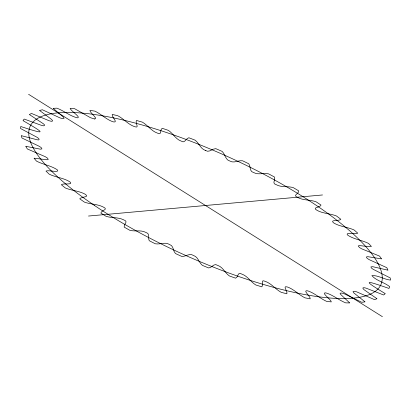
<?xml version="1.0" encoding="UTF-8"?>
<svg xmlns="http://www.w3.org/2000/svg" width="411" height="411" viewBox="0 0 411 411"><rect width="100%" height="100%" fill="white"/><g stroke="black" fill="none" stroke-linecap="round" stroke-linejoin="round"><path stroke-width="0.62" d="M88.488 216.037L322.512 194.963M94.325 118.959C98.953 119.108 89.788 112.835 89.947 110.379A201.375 56.184 24.3 0 1 94.926 111.15C101.394 114.155 106.531 119.76 113.364 121.887C118.635 122.863 111.576 117.12 112.208 114.448A201.375 56.184 24.3 0 1 117.7 115.681C123.649 118.758 128.093 124.405 134.464 126.603C140.125 128.705 134.839 123.012 136.462 120.464A201.375 56.184 24.3 0 1 142.34 122.129C147.739 125.211 151.34 130.991 157.29 133.056C162.242 135.697 159.468 130.087 162.186 128.289A201.375 56.184 24.3 0 1 168.33 130.354C173.062 133.375 175.631 139.18 181.081 141.045C184.976 143.855 185.597 138.522 188.834 137.757A201.375 56.184 24.3 0 1 195.112 140.177C199.14 143.136 200.476 148.962 205.551 150.477M94.438 118.974L90.42 117.68L74.514 108.627A201.375 56.184 24.3 0 0 70.142 108.334C70.368 110.58 81.779 117.777 77.319 117.834C69.993 116.087 63.962 110.78 56.893 108.17A201.375 56.184 24.3 0 0 53.23 108.36L63.458 117.156L64.049 118.383L62.467 118.604L60.104 117.936L42.436 109.788A201.375 56.184 24.3 0 0 39.559 110.456L51.755 119.539L52.67 120.962L51.442 121.312L49.263 120.793L31.457 113.441A201.375 56.184 24.3 0 0 29.422 114.582L43.345 123.752L44.455 124.739L44.599 125.391L43.725 125.833L41.752 125.463L24.187 119.062A201.375 56.184 24.3 0 0 23.042 120.639C45.554 133.755 46.695 134.906 20.781 126.526A201.375 56.184 24.3 0 0 20.55 128.509L37.175 137.361L38.814 138.61L39.132 139.606L38.608 139.935L37.18 139.786L21.31 135.671A201.375 56.184 24.3 0 0 21.999 138.019L39.487 146.424L41.331 147.719L41.927 148.91L40.355 149.172L25.765 146.301A201.375 56.184 24.3 0 0 27.362 148.967L45.277 156.699L47.357 158.03L48.287 159.381L47.065 159.771L34.056 158.199A201.375 56.184 24.3 0 0 36.517 161.122C43.15 164.575 50.974 165.607 57.201 169.738C60.617 173.257 47.804 169.738 45.996 171.099A201.375 56.184 24.3 0 0 49.274 174.223C55.896 177.352 63.623 177.937 69.844 181.811C74.037 185.361 63.022 182.921 61.337 184.734A201.375 56.184 24.3 0 0 65.364 187.986C71.771 190.673 79.102 190.848 85.18 194.233C90.204 197.46 81.393 196.509 79.749 198.816A201.375 56.184 24.3 0 0 84.44 202.125C90.492 204.365 97.325 204.01 103.094 206.933C108.972 209.738 101.794 209.851 100.844 213.037A201.375 56.184 24.3 0 0 106.095 216.335C111.7 218.138 117.972 217.106 123.3 219.685C129.075 221.663 123.865 223.358 124.168 227.098A201.375 56.184 24.3 0 0 129.871 230.314C135.096 231.747 140.901 229.708 145.766 232.395C150.529 233.443 147.462 237.625 149.229 240.697A201.375 56.184 24.3 0 0 155.255 243.769C160.028 244.715 165.083 241.647 169.476 244.473C173.853 245.608 172.712 250.818 175.482 253.546A201.375 56.184 24.3 0 0 181.713 256.402C185.859 256.783 189.599 252.729 193.524 255.493C198.215 256.932 198.801 262.542 202.382 265.372A201.375 56.184 24.3 0 0 208.675 267.951C212.204 267.659 214.018 262.665 217.753 265.419C222.983 267.129 224.966 272.94 229.343 275.925A201.375 56.184 24.3 0 0 235.575 278.17C238.704 276.916 237.383 271.332 241.874 274.122C247.602 276.084 250.715 281.905 255.801 284.972A201.375 56.184 24.3 0 0 261.828 286.842C264.001 284.52 259.927 278.956 265.357 281.396C271.481 283.569 275.524 289.246 281.181 292.329A201.375 56.184 24.3 0 0 286.883 293.778C287.813 291.193 281.961 285.275 287.474 287.012C293.988 289.272 298.787 294.785 304.952 297.831A201.375 56.184 24.3 0 0 310.202 298.833C310.659 296.408 302.023 289.776 307.639 290.834C314.569 292.981 319.979 298.427 326.601 301.371A201.375 56.184 24.3 0 0 331.292 301.9C331.348 299.753 320.672 292.437 325.692 292.853C332.884 294.821 338.741 300.112 345.672 302.861A201.375 56.184 24.3 0 0 349.699 302.912L340.514 294.307L340.077 293.207L341.854 293.048L344.259 293.778L361.757 302.28A201.375 56.184 24.3 0 0 365.035 301.849L353.768 292.868L353.034 291.569L354.446 291.271L356.686 291.851L374.508 299.634A201.375 56.184 24.3 0 0 376.969 298.73L363.848 289.56L362.785 288.065L363.843 287.649L365.888 288.08L383.658 294.985A201.375 56.184 24.3 0 0 385.246 293.624C360.714 278.781 366.16 280.605 389.006 288.43A201.375 56.184 24.3 0 0 389.695 286.642C384.455 282.372 375.767 280.549 371.893 275.576C377.76 275.113 384.249 279.459 390.45 280.102A201.375 56.184 24.3 0 0 390.219 277.928L373.121 269.277L371.359 267.987L370.922 266.898L372.715 266.688L387.948 270.186A201.375 56.184 24.3 0 0 386.808 267.669L369.093 259.603L367.09 258.267L366.329 256.993L367.753 256.67L381.562 258.894A201.375 56.184 24.3 0 0 379.528 256.089L361.572 248.778L359.394 247.458L358.243 245.968L359.322 245.547L365.636 246.287L371.421 246.461A201.375 56.184 24.3 0 0 368.539 243.43C361.865 240.07 353.928 239.351 347.721 235.174C344.269 231.763 356.152 234.738 357.74 233.155A201.375 56.184 24.3 0 0 354.077 229.96C347.511 227.006 339.861 226.687 333.701 222.926C329.201 219.412 339.342 221.375 340.817 219.263A201.375 56.184 24.3 0 0 336.45 215.97C330.131 213.437 322.871 213.638 316.922 210.268C311.61 207.154 319.958 207.807 321.012 205.074A201.375 56.184 24.3 0 0 316.028 201.76C310.043 199.638 303.195 200.527 297.595 197.393C292.247 195.107 298.756 194.141 298.746 190.894A201.375 56.184 24.3 0 0 293.254 187.627C287.751 185.962 281.55 187.586 276.423 184.765C271.311 183.352 275.807 180.352 274.486 177.028A201.375 56.184 24.3 0 0 268.609 173.874C263.703 172.692 258.38 175.117 253.808 172.62C249.066 171.634 251.075 166.845 248.763 163.768A201.375 56.184 24.3 0 0 242.618 160.799C238.288 160.11 233.987 163.506 229.944 161.071C225.223 159.879 225.31 154.315 222.115 151.397A201.375 56.184 24.3 0 0 215.837 148.669C211.963 148.638 209.168 153.072 205.397 150.416M28.58 94.299L382.425 316.701M94.417 205.428A192.425 53.687 24.3 0 0 380.118 286.148A192.425 53.687 24.3 0 0 141.965 124.923A192.425 53.687 24.3 0 0 94.417 205.428"/></g></svg>
